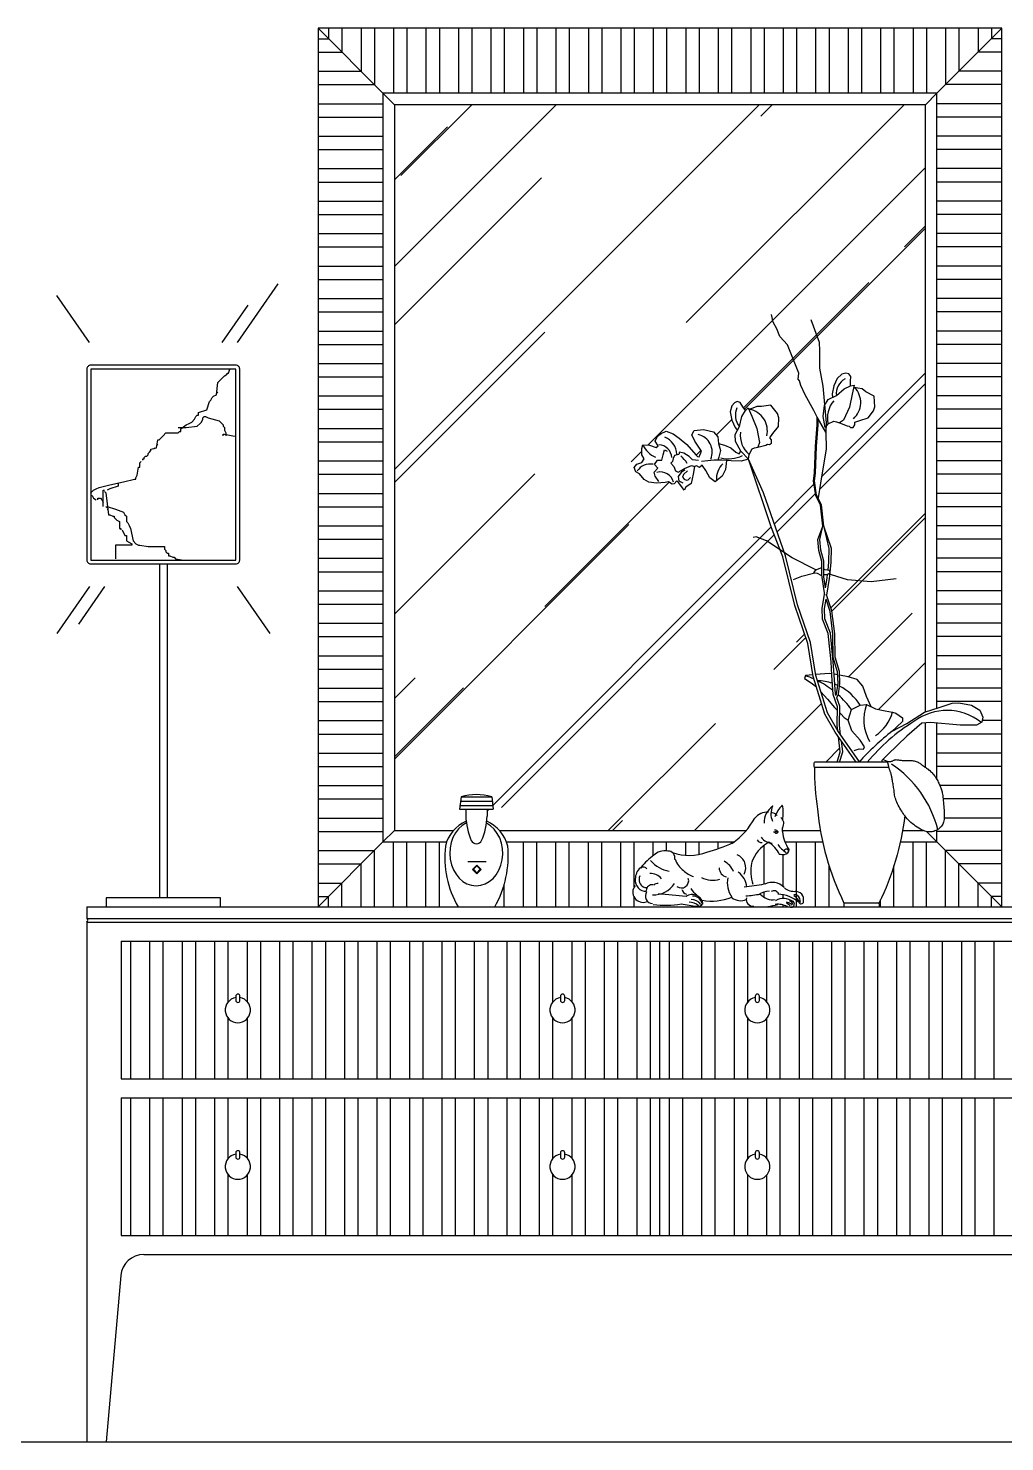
# Model space of a CAD drawing. Header units: inches. Extents: x 6.9 to 49.4, y 11.8 to 36.5.
# Drawn here: x 32.881 to 34.159, y 14.924 to 16.774 of the extents above; entities that cross this region are included whole.
import ezdxf

# ---------------------------------------------------------------- set-up
doc = ezdxf.new("R2010")
doc.units = ezdxf.units.IN
doc.header["$MEASUREMENT"] = 0
for name, color, linetype in [('02', 2, 'Continuous'), ('1', 1, 'Continuous'), ('4', 4, 'Continuous'), ('8', 8, 'Continuous')]:
    doc.layers.add(name, color=color, linetype=linetype)

msp = doc.modelspace()

# ---------------------------------------------------------------- hatches: boundary and pattern name
at = {"layer": '8'}
h = msp.add_hatch(dxfattribs=at)
h.set_pattern_fill('AR-RROOF', color=256, scale=0.2, angle=45, style=0)
h.set_pattern_definition([(45, (43.65422, 14.31097), (0.1697056, 0.4525483), [3, -0.4, 1, -0.2]), (45, (43.7716, 14.56977), (-0.329512, 0.046669), [0.6, -0.066, 1.2, -0.15]), (45, (43.60472, 14.50189), (0.6406387, 0.8301434), [1.6, -0.28, 0.8, -0.2])])
h.paths.add_polyline_path([(33.7097, 16.2437), (33.716, 16.2466), (33.7252, 16.2431), (33.7331, 16.2373), (33.7432, 16.229), (33.7551, 16.2155), (33.7573, 16.2136), (33.7593, 16.2128), (33.7623, 16.2203), (33.7537, 16.2335), (33.7497, 16.242), (33.7526, 16.2474), (33.7651, 16.2487), (33.7781, 16.2459), (33.7839, 16.239), (33.7848, 16.2305), (33.7927, 16.2284), (33.8008, 16.2247), (33.8074, 16.2191), (33.8116, 16.217), (33.8137, 16.2205), (33.807, 16.2329), (33.8065, 16.2424), (33.8093, 16.2476), (33.8063, 16.2516), (33.802, 16.261), (33.7999, 16.2717), (33.802, 16.2796), (33.8054, 16.2837), (33.8089, 16.2854), (33.8132, 16.284), (33.8167, 16.2783), (33.82, 16.2736), (33.8234, 16.2771), (33.8244, 16.2747), (33.8297, 16.2768), (33.8347, 16.2791), (33.8411, 16.2789), (33.8531, 16.2806), (33.8618, 16.2697), (33.8634, 16.2641), (33.8631, 16.2527), (33.8558, 16.2435), (33.852, 16.2378), (33.8541, 16.2353), (33.854, 16.2309), (33.8512, 16.2291), (33.8489, 16.2296), (33.8464, 16.2282), (33.836, 16.2257), (33.8319, 16.2247), (33.8287, 16.2233), (33.8247, 16.2162), (33.824, 16.2099), (33.8434, 16.1661), (33.871, 16.0876), (33.8812, 16.0808), (33.9111, 16.0656), (33.9127, 16.0651), (33.92, 16.0679), (33.9198, 16.0759), (33.916, 16.0905), (33.9148, 16.1049), (33.921, 16.1222), (33.9181, 16.1498), (33.9119, 16.1625), (33.9089, 16.1817), (33.9101, 16.1917), (33.9114, 16.2267), (33.9138, 16.2549), (33.9136, 16.2658), (33.914, 16.265), (33.9255, 16.2443), (33.926, 16.2534), (33.9241, 16.2513), (33.9217, 16.266), (33.9234, 16.28), (33.9284, 16.288), (33.9337, 16.2906), (33.9335, 16.2956), (33.9354, 16.3058), (33.9398, 16.3157), (33.9461, 16.3211), (33.9512, 16.3225), (33.9551, 16.3218), (33.9578, 16.3183), (33.9574, 16.3116), (33.9574, 16.3058), (33.9621, 16.3067), (33.9616, 16.3042), (33.9672, 16.3029), (33.9726, 16.3019), (33.9777, 16.2981), (33.9885, 16.2926), (33.9894, 16.2786), (33.9875, 16.2732), (33.9806, 16.264), (33.9695, 16.2606), (33.963, 16.2582), (33.9633, 16.2548), (33.9608, 16.2513), (33.9574, 16.2515), (33.9558, 16.2532), (33.9529, 16.2535), (33.943, 16.2574), (33.9391, 16.2589), (33.9357, 16.2596), (33.9283, 16.2561), (33.926, 16.2534), (33.9256, 16.2448), (33.9258, 16.2235), (33.9184, 16.1785), (33.9154, 16.1581), (33.9193, 16.1501), (33.9223, 16.1224), (33.9327, 16.0932), (33.9322, 16.0752), (33.9307, 16.0617), (33.9309, 16.0608), (33.9306, 16.0607), (33.9298, 16.0538), (33.9263, 16.032), (33.9331, 16.0113), (33.9367, 15.9812), (33.9373, 15.9509), (33.9429, 15.932), (33.9431, 15.9272), (33.9545, 15.9252), (33.966, 15.9217), (33.9737, 15.9129), (33.9785, 15.8995), (33.9843, 15.886), (33.9903, 15.8832), (34.0029, 15.8804), (34.0124, 15.879), (34.0166, 15.8773), (34.0255, 15.8715), (34.0254, 15.8668), (34.0175, 15.8591), (34.0121, 15.8541), (34.0311, 15.8641), (34.0543, 15.8789), (34.0555, 15.8793), (34.0555, 16.6739), (33.3605, 16.6739), (33.3605, 15.7239), (33.4377, 15.7239, -0.109759), (33.4544, 15.7362, -0.016947), (33.4538, 15.7427), (33.4538, 15.7519), (33.4458, 15.7519), (33.4478, 15.7679, -0.150875), (33.4878, 15.7679), (33.4898, 15.7519), (33.4818, 15.7519), (33.4818, 15.7427, -0.017416), (33.4813, 15.7362, -0.103885), (33.4978, 15.7239), (33.8211, 15.7239, 0.050969), (33.8322, 15.74, -0.223922), (33.848, 15.7477, -0.101078), (33.8555, 15.756, 0.099568), (33.8532, 15.7467, -0.232162), (33.8598, 15.7451, -0.080459), (33.868, 15.7572, -0.118951), (33.8686, 15.7381, -0.278847), (33.8685, 15.7276, 0.125927), (33.8681, 15.7239), (33.918, 15.7239, -0.020269), (33.9143, 15.752, -0.040367), (33.9101, 15.8063, -0.218646), (33.9101, 15.8135), (33.9398, 15.8135), (33.9441, 15.8271), (33.9418, 15.8464), (33.9375, 15.8526), (33.9237, 15.8764), (33.9127, 15.9118), (33.9061, 15.9173), (33.8971, 15.9229), (33.8985, 15.9266), (33.9081, 15.9278), (33.9015, 15.9689), (33.8845, 16.0184), (33.8689, 16.0821), (33.8541, 16.1202), (33.824, 16.2099), (33.8142, 16.2073), (33.8014, 16.2078), (33.7952, 16.2082), (33.794, 16.1966), (33.7895, 16.1879), (33.7829, 16.1824), (33.7804, 16.1802), (33.7734, 16.1856), (33.7679, 16.1952), (33.7631, 16.2023), (33.7598, 16.1989), (33.7559, 16.2013), (33.7531, 16.2002), (33.7513, 16.1905), (33.7488, 16.1779), (33.742, 16.1734), (33.7399, 16.1692), (33.7366, 16.1739), (33.7321, 16.1794), (33.7302, 16.1816), (33.7268, 16.1775), (33.7238, 16.1774), (33.719, 16.1802), (33.7148, 16.1792), (33.7036, 16.1785), (33.6936, 16.18), (33.6872, 16.1833), (33.6811, 16.1906), (33.6763, 16.1933), (33.6744, 16.1992), (33.6778, 16.2033), (33.6841, 16.2055), (33.6875, 16.2102), (33.6843, 16.2156), (33.6843, 16.2237), (33.6858, 16.2286), (33.6942, 16.2282), (33.703, 16.2251), (33.7056, 16.2272), (33.7017, 16.2333), (33.7047, 16.2401)])

# ---------------------------------------------------------------- linework, layer by layer
at = {"layer": '02'}
for p, q in [((33.2605, 16.7739), (33.3455, 16.6889)), ((33.2743, 16.7739), (33.2743, 16.7602)), ((33.2918, 16.7739), (33.2918, 16.7427)), ((33.3168, 16.7739), (33.3168, 16.7177)), ((33.3343, 16.7739), (33.3343, 16.7002)), ((33.3593, 16.7739), (33.3593, 16.6889)), ((33.3768, 16.7739), (33.3768, 16.6889)), ((33.4018, 16.7739), (33.4018, 16.6889)), ((33.4193, 16.7739), (33.4193, 16.6889)), ((33.4443, 16.7739), (33.4443, 16.6889)), ((33.4618, 16.7739), (33.4618, 16.6889)), ((33.4868, 16.7739), (33.4868, 16.6889)), ((33.5043, 16.7739), (33.5043, 16.6889)), ((33.5293, 16.7739), (33.5293, 16.6889)), ((33.5468, 16.7739), (33.5468, 16.6889)), ((33.5718, 16.7739), (33.5718, 16.6889)), ((33.5893, 16.7739), (33.5893, 16.6889)), ((33.6143, 16.7739), (33.6143, 16.6889)), ((33.6318, 16.7739), (33.6318, 16.6889)), ((33.6568, 16.7739), (33.6568, 16.6889)), ((33.6743, 16.7739), (33.6743, 16.6889)), ((33.6993, 16.7739), (33.6993, 16.6889)), ((33.7168, 16.7739), (33.7168, 16.6889)), ((33.7418, 16.7739), (33.7418, 16.6889)), ((33.7593, 16.7739), (33.7593, 16.6889)), ((33.7843, 16.7739), (33.7843, 16.6889)), ((33.8018, 16.7739), (33.8018, 16.6889)), ((33.8268, 16.7739), (33.8268, 16.6889)), ((33.8443, 16.7739), (33.8443, 16.6889)), ((33.8693, 16.7739), (33.8693, 16.6889)), ((33.8868, 16.7739), (33.8868, 16.6889)), ((33.9118, 16.7739), (33.9118, 16.6889)), ((33.9293, 16.7739), (33.9293, 16.6889)), ((33.9543, 16.7739), (33.9543, 16.6889)), ((33.9718, 16.7739), (33.9718, 16.6889)), ((33.9968, 16.7739), (33.9968, 16.6889)), ((34.0143, 16.7739), (34.0143, 16.6889)), ((34.0393, 16.7739), (34.0393, 16.6889)), ((34.0568, 16.7739), (34.0568, 16.6889)), ((34.1555, 16.7739), (34.0705, 16.6889)), ((34.0818, 16.7739), (34.0818, 16.7002)), ((34.0993, 16.7739), (34.0993, 16.7177)), ((34.1243, 16.7739), (34.1243, 16.7427)), ((34.1418, 16.7739), (34.1418, 16.7602)), ((33.2605, 16.7602), (33.2743, 16.7602)), ((33.2605, 16.7427), (33.2918, 16.7427)), ((34.1555, 16.7427), (34.1243, 16.7427)), ((34.1555, 16.7602), (34.1418, 16.7602)), ((33.2605, 16.7177), (33.3168, 16.7177)), ((34.1555, 16.7177), (34.0993, 16.7177)), ((33.2605, 16.7002), (33.3343, 16.7002)), ((33.3455, 16.6889), (33.3605, 16.6739)), ((34.0705, 16.6889), (34.0555, 16.6739)), ((34.1555, 16.7002), (34.0818, 16.7002)), ((33.2605, 16.6752), (33.3455, 16.6752)), ((34.1555, 16.6752), (34.0705, 16.6752)), ((33.2605, 16.6577), (33.3455, 16.6577)), ((34.1555, 16.6577), (34.0705, 16.6577)), ((33.2605, 16.6327), (33.3455, 16.6327)), ((34.1555, 16.6327), (34.0705, 16.6327)), ((33.2605, 16.6152), (33.3455, 16.6152)), ((34.1555, 16.6152), (34.0705, 16.6152)), ((33.2605, 16.5902), (33.3455, 16.5902)), ((34.1555, 16.5902), (34.0705, 16.5902)), ((33.2605, 16.5727), (33.3455, 16.5727)), ((34.1555, 16.5727), (34.0705, 16.5727)), ((33.2605, 16.5477), (33.3455, 16.5477)), ((34.1555, 16.5477), (34.0705, 16.5477)), ((33.2605, 16.5302), (33.3455, 16.5302)), ((34.1555, 16.5302), (34.0705, 16.5302)), ((33.2605, 16.5052), (33.3455, 16.5052)), ((34.1555, 16.5052), (34.0705, 16.5052)), ((33.2605, 16.4877), (33.3455, 16.4877)), ((34.1555, 16.4877), (34.0705, 16.4877)), ((33.2605, 16.4627), (33.3455, 16.4627)), ((34.1555, 16.4627), (34.0705, 16.4627)), ((33.1551, 16.3625), (33.2084, 16.4394)), ((33.2605, 16.4452), (33.3455, 16.4452)), ((34.1555, 16.4452), (34.0705, 16.4452)), ((32.9612, 16.3625), (32.9186, 16.424)), ((33.1348, 16.3625), (33.1689, 16.4117)), ((33.2605, 16.4202), (33.3455, 16.4202)), ((34.1555, 16.4202), (34.0705, 16.4202)), ((33.2605, 16.4027), (33.3455, 16.4027)), ((34.1555, 16.4027), (34.0705, 16.4027)), ((33.2605, 16.3777), (33.3455, 16.3777)), ((34.1555, 16.3777), (34.0705, 16.3777)), ((33.2605, 16.3602), (33.3455, 16.3602)), ((34.1555, 16.3602), (34.0705, 16.3602)), ((33.131, 16.312), (33.1363, 16.3174)), ((33.1363, 16.3174), (33.1381, 16.3192)), ((33.1381, 16.3192), (33.1417, 16.321)), ((33.1417, 16.3227), (33.1435, 16.3227)), ((33.1417, 16.321), (33.1417, 16.3227)), ((33.1435, 16.3227), (33.1452, 16.3279)), ((33.2605, 16.3352), (33.3455, 16.3352)), ((33.2605, 16.3177), (33.3455, 16.3177)), ((34.1555, 16.3352), (34.0705, 16.3352)), ((34.1555, 16.3177), (34.0705, 16.3177)), ((33.1274, 16.2942), (33.1292, 16.3103)), ((33.1292, 16.3103), (33.131, 16.312)), ((33.1149, 16.2746), (33.1185, 16.2853)), ((33.1185, 16.2853), (33.1203, 16.2871)), ((33.1203, 16.2871), (33.122, 16.2906)), ((33.122, 16.2906), (33.1238, 16.2924)), ((33.1238, 16.2924), (33.1274, 16.2942)), ((33.1274, 16.296), (33.1292, 16.2978)), ((33.2605, 16.2927), (33.3455, 16.2927)), ((34.1555, 16.2927), (34.0705, 16.2927)), ((33.0953, 16.2585), (33.0988, 16.2621)), ((33.0988, 16.2621), (33.1006, 16.2657)), ((33.1006, 16.2657), (33.1024, 16.2675)), ((33.1024, 16.2675), (33.1042, 16.2675)), ((33.1042, 16.271), (33.1149, 16.2746)), ((33.1042, 16.2675), (33.1042, 16.271)), ((33.1078, 16.2585), (33.1095, 16.2621)), ((33.1095, 16.2639), (33.1113, 16.2657)), ((33.1095, 16.2621), (33.1095, 16.2639)), ((33.1113, 16.2657), (33.1131, 16.2657)), ((33.1131, 16.2657), (33.1167, 16.2639)), ((33.1167, 16.2639), (33.131, 16.2603)), ((33.2605, 16.2752), (33.3455, 16.2752)), ((34.1555, 16.2752), (34.0705, 16.2752)), ((33.0578, 16.2407), (33.0614, 16.2443)), ((33.0614, 16.2443), (33.0774, 16.2443)), ((33.0774, 16.2514), (33.0881, 16.2514)), ((33.0774, 16.2443), (33.0792, 16.246)), ((33.0792, 16.246), (33.081, 16.246)), ((33.081, 16.2496), (33.0881, 16.255)), ((33.081, 16.246), (33.081, 16.2496)), ((33.0846, 16.2514), (33.0863, 16.2532)), ((33.0881, 16.255), (33.0917, 16.2568)), ((33.0881, 16.2514), (33.1024, 16.2532)), ((33.0917, 16.2568), (33.0953, 16.2585)), ((33.1024, 16.2532), (33.106, 16.2568)), ((33.106, 16.2568), (33.1078, 16.2585)), ((33.131, 16.2603), (33.1345, 16.2568)), ((33.1345, 16.2568), (33.1363, 16.255)), ((33.1363, 16.255), (33.1363, 16.2532)), ((33.1363, 16.2532), (33.1381, 16.2514)), ((33.1381, 16.2514), (33.1381, 16.2478)), ((33.1381, 16.2478), (33.1399, 16.2443)), ((33.1399, 16.2443), (33.1399, 16.2407)), ((33.2605, 16.2502), (33.3455, 16.2502)), ((34.1555, 16.2502), (34.0705, 16.2502)), ((33.0417, 16.2229), (33.0489, 16.2247)), ((33.0453, 16.2229), (33.0471, 16.2247)), ((33.0489, 16.2247), (33.0506, 16.2354)), ((33.0489, 16.2264), (33.0506, 16.23)), ((33.0506, 16.2354), (33.0524, 16.2354)), ((33.0524, 16.2354), (33.0542, 16.2371)), ((33.0542, 16.2371), (33.0578, 16.2407)), ((33.1363, 16.2425), (33.1381, 16.2425)), ((33.1363, 16.2407), (33.1363, 16.2425)), ((33.1381, 16.2425), (33.1488, 16.2407)), ((33.1488, 16.2407), (33.153, 16.24)), ((33.2605, 16.2327), (33.3455, 16.2327)), ((34.1555, 16.2327), (34.0705, 16.2327)), ((33.0274, 16.205), (33.0292, 16.2068)), ((33.031, 16.2104), (33.0328, 16.2104)), ((33.031, 16.2086), (33.031, 16.2104)), ((33.0328, 16.2122), (33.0346, 16.2139)), ((33.0328, 16.2104), (33.0328, 16.2122)), ((33.0346, 16.2139), (33.0364, 16.2139)), ((33.0364, 16.2139), (33.0382, 16.2157)), ((33.0382, 16.2175), (33.0399, 16.2193)), ((33.0382, 16.2157), (33.0382, 16.2175)), ((33.0399, 16.2193), (33.0417, 16.2211)), ((33.0417, 16.2211), (33.0417, 16.2229)), ((33.2605, 16.2077), (33.3455, 16.2077)), ((34.1555, 16.2077), (34.0705, 16.2077)), ((33.0221, 16.1854), (33.0239, 16.189)), ((33.0239, 16.189), (33.0257, 16.1997)), ((33.0257, 16.1997), (33.0274, 16.1997)), ((33.0274, 16.1997), (33.0274, 16.205)), ((33.2605, 16.1902), (33.3455, 16.1902)), ((34.1555, 16.1902), (34.0705, 16.1902)), ((32.9632, 16.1658), (32.9668, 16.1694)), ((32.9668, 16.1694), (32.9703, 16.1711)), ((32.9703, 16.1711), (32.9739, 16.1729)), ((32.9739, 16.1729), (32.9882, 16.1765)), ((32.9793, 16.1694), (32.981, 16.1694)), ((32.9793, 16.148), (32.9793, 16.1694)), ((32.9882, 16.1711), (32.9846, 16.1694)), ((32.9882, 16.1765), (33.006, 16.1801)), ((32.9989, 16.1747), (32.9882, 16.1711)), ((32.9989, 16.1783), (32.9989, 16.1747)), ((33.006, 16.1801), (33.0203, 16.1836)), ((33.0203, 16.1836), (33.0221, 16.1836)), ((33.0221, 16.1836), (33.0221, 16.1854)), ((32.963, 16.1655), (32.9632, 16.1658)), ((32.963, 16.1515), (32.9632, 16.1515)), ((32.9632, 16.1622), (32.965, 16.1622)), ((32.965, 16.1622), (32.9668, 16.1587)), ((32.9668, 16.1587), (32.9703, 16.1569)), ((32.9721, 16.1587), (32.9757, 16.1587)), ((32.9721, 16.1569), (32.9721, 16.1587)), ((32.9757, 16.1587), (32.9775, 16.1569)), ((32.9775, 16.1569), (32.9793, 16.1533)), ((32.981, 16.1676), (32.9828, 16.1658)), ((32.9828, 16.1658), (32.9864, 16.1373)), ((33.2605, 16.1652), (33.3455, 16.1652)), ((34.1555, 16.1652), (34.0705, 16.1652)), ((32.9828, 16.148), (32.9846, 16.1462)), ((32.9846, 16.148), (32.9953, 16.1444)), ((32.9846, 16.1444), (32.9864, 16.1444)), ((32.9864, 16.1373), (32.9882, 16.1373)), ((32.9882, 16.1373), (32.9917, 16.1355)), ((32.9917, 16.1355), (32.9935, 16.1355)), ((32.9935, 16.1355), (32.9935, 16.1337)), ((32.9935, 16.1337), (32.9971, 16.1301)), ((32.9953, 16.1444), (33.006, 16.1408)), ((33.006, 16.1408), (33.0078, 16.1373)), ((33.0078, 16.1373), (33.0096, 16.1355)), ((33.0096, 16.1355), (33.0096, 16.1283)), ((33.2605, 16.1477), (33.3455, 16.1477)), ((34.1555, 16.1477), (34.0705, 16.1477)), ((32.9971, 16.1301), (33.0007, 16.1283)), ((33.0007, 16.1283), (33.0007, 16.1194)), ((33.0007, 16.1194), (33.0025, 16.1194)), ((33.0025, 16.1194), (33.0025, 16.1176)), ((33.0042, 16.1176), (33.0078, 16.11)), ((33.0096, 16.1283), (33.0114, 16.1266)), ((33.0114, 16.1266), (33.0132, 16.123)), ((33.0132, 16.123), (33.015, 16.1194)), ((33.015, 16.1194), (33.0185, 16.1029)), ((33.2605, 16.1227), (33.3455, 16.1227)), ((34.1555, 16.1227), (34.0705, 16.1227)), ((33.0167, 16.0975), (32.9953, 16.0975)), ((32.9953, 16.0975), (32.9953, 16.0797)), ((33.0078, 16.11), (33.0096, 16.11)), ((33.0096, 16.11), (33.0096, 16.1029)), ((33.0096, 16.1029), (33.0167, 16.0993)), ((33.0167, 16.0993), (33.0167, 16.0975)), ((33.0185, 16.1029), (33.0221, 16.0993)), ((33.0221, 16.0993), (33.0257, 16.0975)), ((33.0257, 16.0975), (33.0274, 16.0975)), ((33.0274, 16.0975), (33.0382, 16.0958)), ((33.0382, 16.0958), (33.0596, 16.0958)), ((33.0596, 16.0958), (33.0596, 16.0922)), ((33.2605, 16.1052), (33.3455, 16.1052)), ((34.1555, 16.1052), (34.0705, 16.1052)), ((33.0596, 16.0922), (33.0614, 16.0904)), ((33.0614, 16.0904), (33.0614, 16.0886)), ((33.0614, 16.0886), (33.0631, 16.0868)), ((33.0631, 16.0868), (33.0649, 16.0868)), ((33.0649, 16.0868), (33.0649, 16.0833)), ((33.0649, 16.0833), (33.0667, 16.0833)), ((33.0667, 16.0833), (33.0703, 16.0815)), ((33.0703, 16.0815), (33.0721, 16.0815)), ((33.0721, 16.0815), (33.0739, 16.0797)), ((33.0739, 16.0797), (33.0846, 16.0779)), ((33.2605, 16.0802), (33.3455, 16.0802)), ((34.1555, 16.0802), (34.0705, 16.0802)), ((33.053, 16.0729), (33.053, 15.6359)), ((33.063, 16.0729), (33.063, 15.6359)), ((33.2605, 16.0627), (33.3455, 16.0627)), ((34.1555, 16.0627), (34.0705, 16.0627)), ((32.9612, 16.0433), (32.9186, 15.9818)), ((32.9812, 16.0433), (32.9471, 15.9941)), ((33.1548, 16.0433), (33.1975, 15.9818)), ((33.2605, 16.0377), (33.3455, 16.0377)), ((34.1555, 16.0377), (34.0705, 16.0377)), ((33.2605, 16.0202), (33.3455, 16.0202)), ((34.1555, 16.0202), (34.0705, 16.0202)), ((33.2605, 15.9952), (33.3455, 15.9952)), ((34.1555, 15.9952), (34.0705, 15.9952)), ((33.2605, 15.9777), (33.3455, 15.9777)), ((34.1555, 15.9777), (34.0705, 15.9777)), ((33.2605, 15.9527), (33.3455, 15.9527)), ((34.1555, 15.9527), (34.0705, 15.9527)), ((33.2605, 15.9352), (33.3455, 15.9352)), ((34.1555, 15.9352), (34.0705, 15.9352)), ((33.2605, 15.9102), (33.3455, 15.9102)), ((34.1555, 15.9102), (34.0705, 15.9102)), ((33.2605, 15.8927), (33.3455, 15.8927)), ((34.1555, 15.8927), (34.0705, 15.8927)), ((33.2605, 15.8677), (33.3455, 15.8677)), ((34.1555, 15.8677), (34.1296, 15.8677)), ((33.2605, 15.8502), (33.3455, 15.8502)), ((34.1555, 15.8502), (34.0705, 15.8502)), ((33.2605, 15.8252), (33.3455, 15.8252)), ((34.1555, 15.8252), (34.0705, 15.8252)), ((33.2605, 15.8077), (33.3455, 15.8077)), ((34.0079, 15.8063), (33.9101, 15.8063)), ((34.1555, 15.8077), (34.0705, 15.8077)), ((33.2605, 15.7827), (33.3455, 15.7827)), ((34.1555, 15.7827), (34.0744, 15.7827)), ((33.2605, 15.7652), (33.3455, 15.7652)), ((33.4478, 15.7679), (33.4458, 15.7519)), ((33.4471, 15.7623), (33.4885, 15.7623)), ((33.4478, 15.7679), (33.4878, 15.7679)), ((33.4878, 15.7679), (33.4898, 15.7519)), ((34.1555, 15.7652), (34.0786, 15.7652)), ((33.4458, 15.7519), (33.4898, 15.7519)), ((33.4464, 15.7567), (33.4892, 15.7567)), ((33.4538, 15.7519), (33.4538, 15.7427)), ((33.4818, 15.7519), (33.4818, 15.7427)), ((33.2605, 15.7402), (33.3455, 15.7402)), ((34.1555, 15.7402), (34.08, 15.7402)), ((33.2605, 15.7227), (33.3455, 15.7227)), ((33.2605, 15.6239), (33.3455, 15.7089)), ((33.3455, 15.7089), (33.3605, 15.7239)), ((33.3593, 15.6239), (33.3593, 15.7089)), ((33.3768, 15.6239), (33.3768, 15.7089)), ((33.4018, 15.6239), (33.4018, 15.7089)), ((33.4193, 15.6239), (33.4193, 15.7089)), ((33.5293, 15.6239), (33.5293, 15.7089)), ((33.5468, 15.6239), (33.5468, 15.7089)), ((33.5718, 15.6239), (33.5718, 15.7089)), ((33.5893, 15.6239), (33.5893, 15.7089)), ((33.6143, 15.6239), (33.6143, 15.7089)), ((33.6318, 15.6239), (33.6318, 15.7089)), ((33.6568, 15.6239), (33.6568, 15.7089)), ((33.6743, 15.6501), (33.6743, 15.7089)), ((33.6993, 15.6909), (33.6993, 15.7089)), ((33.7168, 15.6968), (33.7168, 15.7089)), ((33.7418, 15.6915), (33.7418, 15.7089)), ((33.7593, 15.6926), (33.7593, 15.7089)), ((33.7843, 15.7002), (33.7843, 15.7089)), ((33.8018, 15.7068), (33.8018, 15.7089)), ((33.8868, 15.6239), (33.8868, 15.7089)), ((33.9118, 15.6239), (33.9118, 15.7089)), ((34.0393, 15.6239), (34.0393, 15.7089)), ((34.0568, 15.6239), (34.0568, 15.7089)), ((34.0705, 15.7089), (34.057, 15.7225)), ((34.1555, 15.7227), (34.0705, 15.7227)), ((34.1555, 15.6239), (34.0705, 15.7089)), ((33.2605, 15.6977), (33.3343, 15.6977)), ((33.3343, 15.6239), (33.3343, 15.6977)), ((33.8443, 15.6531), (33.8443, 15.7045)), ((33.8693, 15.6503), (33.8693, 15.6927)), ((34.1555, 15.6977), (34.0818, 15.6977)), ((34.0818, 15.6239), (34.0818, 15.6977)), ((33.2605, 15.6802), (33.3168, 15.6802)), ((33.3168, 15.6239), (33.3168, 15.6802)), ((33.4564, 15.6835), (33.4807, 15.6835)), ((33.4684, 15.6787), (33.4627, 15.6731)), ((33.4627, 15.6731), (33.4684, 15.6674)), ((33.4684, 15.6777), (33.4638, 15.6732)), ((33.4638, 15.6732), (33.4684, 15.6686)), ((33.474, 15.6731), (33.4684, 15.6787)), ((33.4729, 15.6732), (33.4684, 15.6777)), ((33.4684, 15.6686), (33.4729, 15.6732)), ((33.4684, 15.6674), (33.474, 15.6731)), ((33.9293, 15.6239), (33.9293, 15.6776)), ((34.0143, 15.6239), (34.0143, 15.6776)), ((34.1555, 15.6802), (34.0993, 15.6802)), ((34.0993, 15.6239), (34.0993, 15.6802)), ((33.2605, 15.6552), (33.2918, 15.6552)), ((33.2918, 15.6239), (33.2918, 15.6552)), ((33.5043, 15.6239), (33.5043, 15.6538)), ((34.1555, 15.6552), (34.1243, 15.6552)), ((34.1243, 15.6239), (34.1243, 15.6552)), ((33.2605, 15.6377), (33.2743, 15.6377)), ((33.2743, 15.6239), (33.2743, 15.6377)), ((33.6743, 15.6239), (33.6743, 15.6367)), ((33.8443, 15.6365), (33.8443, 15.6434)), ((33.8693, 15.635), (33.8693, 15.6399)), ((33.9968, 15.6239), (33.9968, 15.6333)), ((34.1555, 15.6377), (34.1418, 15.6377)), ((34.1418, 15.6239), (34.1418, 15.6377)), ((33.8693, 15.6239), (33.8693, 15.6265)), ((33.9946, 15.6289), (33.9489, 15.6289)), ((32.958, 15.6089), (34.458, 15.6089)), ((32.958, 15.6039), (34.458, 15.6039)), ((33.0155, 15.3989), (33.0155, 15.5789)), ((33.0405, 15.3989), (33.0405, 15.5789)), ((33.058, 15.3989), (33.058, 15.5789)), ((33.083, 15.3989), (33.083, 15.5789)), ((33.1005, 15.3989), (33.1005, 15.5789)), ((33.1255, 15.3989), (33.1255, 15.5789)), ((33.143, 15.4997), (33.143, 15.5789)), ((33.168, 15.4997), (33.168, 15.5789)), ((33.1855, 15.3989), (33.1855, 15.5789)), ((33.2105, 15.3989), (33.2105, 15.5789)), ((33.228, 15.3989), (33.228, 15.5789)), ((33.253, 15.3989), (33.253, 15.5789)), ((33.2705, 15.3989), (33.2705, 15.5789)), ((33.2955, 15.3989), (33.2955, 15.5789)), ((33.313, 15.3989), (33.313, 15.5789)), ((33.338, 15.3989), (33.338, 15.5789)), ((33.3555, 15.3989), (33.3555, 15.5789)), ((33.3805, 15.3989), (33.3805, 15.5789)), ((33.398, 15.3989), (33.398, 15.5789)), ((33.423, 15.3989), (33.423, 15.5789)), ((33.4405, 15.3989), (33.4405, 15.5789)), ((33.4655, 15.3989), (33.4655, 15.5789)), ((33.483, 15.3989), (33.483, 15.5789)), ((33.508, 15.3989), (33.508, 15.5789)), ((33.5255, 15.3989), (33.5255, 15.5789)), ((33.5505, 15.3989), (33.5505, 15.5789)), ((33.568, 15.4997), (33.568, 15.5789)), ((33.593, 15.4997), (33.593, 15.5789)), ((33.6105, 15.3989), (33.6105, 15.5789)), ((33.6355, 15.3989), (33.6355, 15.5789)), ((33.653, 15.3989), (33.653, 15.5789)), ((33.678, 15.3989), (33.678, 15.5789)), ((33.6955, 15.3989), (33.6955, 15.5789)), ((33.708, 15.3989), (33.708, 15.5789)), ((33.7205, 15.3989), (33.7205, 15.5789)), ((33.738, 15.3989), (33.738, 15.5789)), ((33.763, 15.3989), (33.763, 15.5789)), ((33.7805, 15.3989), (33.7805, 15.5789)), ((33.8055, 15.3989), (33.8055, 15.5789)), ((33.823, 15.4997), (33.823, 15.5789)), ((33.848, 15.4997), (33.848, 15.5789)), ((33.8655, 15.3989), (33.8655, 15.5789)), ((33.8905, 15.3989), (33.8905, 15.5789)), ((33.908, 15.3989), (33.908, 15.5789)), ((33.933, 15.3989), (33.933, 15.5789)), ((33.9505, 15.3989), (33.9505, 15.5789)), ((33.9755, 15.3989), (33.9755, 15.5789)), ((33.993, 15.3989), (33.993, 15.5789)), ((34.018, 15.3989), (34.018, 15.5789)), ((34.0355, 15.3989), (34.0355, 15.5789)), ((34.0605, 15.3989), (34.0605, 15.5789)), ((34.078, 15.3989), (34.078, 15.5789)), ((34.103, 15.3989), (34.103, 15.5789)), ((34.1205, 15.3989), (34.1205, 15.5789)), ((34.1455, 15.3989), (34.1455, 15.5789)), ((33.143, 15.3989), (33.143, 15.4782)), ((33.168, 15.3989), (33.168, 15.4782)), ((33.568, 15.3989), (33.568, 15.4782)), ((33.593, 15.3989), (33.593, 15.4782)), ((33.823, 15.3989), (33.823, 15.4782)), ((33.848, 15.3989), (33.848, 15.4782)), ((33.0155, 15.1939), (33.0155, 15.3739)), ((33.0405, 15.1939), (33.0405, 15.3739)), ((33.058, 15.1939), (33.058, 15.3739)), ((33.083, 15.1939), (33.083, 15.3739)), ((33.1005, 15.1939), (33.1005, 15.3739)), ((33.1255, 15.1939), (33.1255, 15.3739)), ((33.143, 15.2947), (33.143, 15.3739)), ((33.168, 15.2947), (33.168, 15.3739)), ((33.1855, 15.1939), (33.1855, 15.3739)), ((33.2105, 15.1939), (33.2105, 15.3739)), ((33.228, 15.1939), (33.228, 15.3739)), ((33.253, 15.1939), (33.253, 15.3739)), ((33.2705, 15.1939), (33.2705, 15.3739)), ((33.2955, 15.1939), (33.2955, 15.3739)), ((33.313, 15.1939), (33.313, 15.3739)), ((33.338, 15.1939), (33.338, 15.3739)), ((33.3555, 15.1939), (33.3555, 15.3739)), ((33.3805, 15.1939), (33.3805, 15.3739)), ((33.398, 15.1939), (33.398, 15.3739)), ((33.423, 15.1939), (33.423, 15.3739)), ((33.4405, 15.1939), (33.4405, 15.3739)), ((33.4655, 15.1939), (33.4655, 15.3739)), ((33.483, 15.1939), (33.483, 15.3739)), ((33.508, 15.1939), (33.508, 15.3739)), ((33.5255, 15.1939), (33.5255, 15.3739)), ((33.5505, 15.1939), (33.5505, 15.3739)), ((33.568, 15.2947), (33.568, 15.3739)), ((33.593, 15.2947), (33.593, 15.3739)), ((33.6105, 15.1939), (33.6105, 15.3739)), ((33.6355, 15.1939), (33.6355, 15.3739)), ((33.653, 15.1939), (33.653, 15.3739)), ((33.678, 15.1939), (33.678, 15.3739)), ((33.6955, 15.1939), (33.6955, 15.3739)), ((33.708, 15.1939), (33.708, 15.3739)), ((33.7205, 15.1939), (33.7205, 15.3739)), ((33.738, 15.1939), (33.738, 15.3739)), ((33.763, 15.1939), (33.763, 15.3739)), ((33.7805, 15.1939), (33.7805, 15.3739)), ((33.8055, 15.1939), (33.8055, 15.3739)), ((33.823, 15.2947), (33.823, 15.3739)), ((33.848, 15.2947), (33.848, 15.3739)), ((33.8655, 15.1939), (33.8655, 15.3739)), ((33.8905, 15.1939), (33.8905, 15.3739)), ((33.908, 15.1939), (33.908, 15.3739)), ((33.933, 15.1939), (33.933, 15.3739)), ((33.9505, 15.1939), (33.9505, 15.3739)), ((33.9755, 15.1939), (33.9755, 15.3739)), ((33.993, 15.1939), (33.993, 15.3739)), ((34.018, 15.1939), (34.018, 15.3739)), ((34.0355, 15.1939), (34.0355, 15.3739)), ((34.0605, 15.1939), (34.0605, 15.3739)), ((34.078, 15.1939), (34.078, 15.3739)), ((34.103, 15.1939), (34.103, 15.3739)), ((34.1205, 15.1939), (34.1205, 15.3739)), ((34.1455, 15.1939), (34.1455, 15.3739)), ((33.143, 15.1939), (33.143, 15.2732)), ((33.168, 15.1939), (33.168, 15.2732)), ((33.568, 15.1939), (33.568, 15.2732)), ((33.593, 15.1939), (33.593, 15.2732)), ((33.823, 15.1939), (33.823, 15.2732)), ((33.848, 15.1939), (33.848, 15.2732))]:
    msp.add_line(p, q, dxfattribs=at)
for points in [[(33.925, 16.2453), (33.914, 16.265), (33.9094, 16.2738), (33.898, 16.2942), (33.8926, 16.3064), (33.8905, 16.3124), (33.8888, 16.3145), (33.8899, 16.3223), (33.875, 16.3598), (33.8649, 16.3707), (33.861, 16.3804), (33.8563, 16.3892), (33.8542, 16.3995)], [(33.9156, 16.1592), (33.9184, 16.1785), (33.9258, 16.2235), (33.9256, 16.2448), (33.9262, 16.2575), (33.9217, 16.3057), (33.9171, 16.3291), (33.9174, 16.3523), (33.9169, 16.3627), (33.9138, 16.3711), (33.9059, 16.3922)], [(33.9574, 16.3058), (33.9574, 16.3116), (33.9578, 16.3183), (33.9551, 16.3218), (33.9512, 16.3225), (33.9461, 16.3211), (33.9398, 16.3157), (33.9354, 16.3058), (33.9335, 16.2956), (33.9337, 16.2906)], [(33.9241, 16.2513), (33.9217, 16.266), (33.9234, 16.28), (33.9284, 16.288), (33.9389, 16.2932), (33.9491, 16.3022), (33.9574, 16.3058), (33.9621, 16.3067), (33.9598, 16.2951), (33.956, 16.278), (33.9484, 16.2612), (33.943, 16.2574)], [(33.9885, 16.2926), (33.9777, 16.2981), (33.9726, 16.3019), (33.9672, 16.3029), (33.9628, 16.3039), (33.9616, 16.3042)], [(33.82, 16.2736), (33.8167, 16.2783), (33.8132, 16.284), (33.8089, 16.2854), (33.8054, 16.2837), (33.802, 16.2796), (33.7999, 16.2717), (33.802, 16.261), (33.8063, 16.2516), (33.8093, 16.2476)], [(33.824, 16.2099), (33.8247, 16.2162), (33.8287, 16.2233), (33.8319, 16.2247), (33.836, 16.2257), (33.8464, 16.2282), (33.8489, 16.2296), (33.8512, 16.2291), (33.854, 16.2309), (33.8541, 16.2353), (33.852, 16.2378), (33.8558, 16.2435), (33.8631, 16.2527), (33.8634, 16.2641), (33.8618, 16.2697), (33.8531, 16.2806)], [(33.8531, 16.2806), (33.8411, 16.2789), (33.8347, 16.2791), (33.8297, 16.2768), (33.8255, 16.2752), (33.8244, 16.2747)], [(33.9241, 16.2513), (33.9283, 16.2561), (33.9357, 16.2596), (33.9391, 16.2589), (33.943, 16.2574), (33.9529, 16.2535), (33.9558, 16.2532), (33.9574, 16.2515), (33.9608, 16.2513), (33.9633, 16.2548), (33.963, 16.2582), (33.9695, 16.2606), (33.9806, 16.264), (33.9875, 16.2732), (33.9894, 16.2786), (33.9885, 16.2926)], [(33.824, 16.2099), (33.8137, 16.2205), (33.807, 16.2329), (33.8065, 16.2424), (33.8121, 16.2527), (33.8153, 16.266), (33.82, 16.2736), (33.8234, 16.2771), (33.8281, 16.2662), (33.8348, 16.2501), (33.8383, 16.2319), (33.836, 16.2257)], [(33.921, 16.1222), (33.9181, 16.1498), (33.9119, 16.1625), (33.9089, 16.1817), (33.9101, 16.1917), (33.9114, 16.2267), (33.9138, 16.2549), (33.9136, 16.2652)], [(33.9223, 16.1224), (33.9193, 16.1501), (33.9131, 16.1629), (33.9102, 16.1817), (33.9114, 16.1916), (33.9127, 16.2267), (33.915, 16.2548), (33.9149, 16.2634)], [(33.7631, 16.2023), (33.7598, 16.1989), (33.7559, 16.2013), (33.7531, 16.2002), (33.7513, 16.1905), (33.7488, 16.1779), (33.742, 16.1734), (33.7399, 16.1692), (33.7366, 16.1739), (33.7321, 16.1794), (33.7302, 16.1816), (33.7268, 16.1775), (33.7238, 16.1774), (33.719, 16.1802), (33.7148, 16.1792), (33.7036, 16.1785), (33.6936, 16.18), (33.6872, 16.1833), (33.6811, 16.1906), (33.6763, 16.1933), (33.6744, 16.1992), (33.6778, 16.2033), (33.6841, 16.2055), (33.6875, 16.2102), (33.6843, 16.2156), (33.6843, 16.2237), (33.6858, 16.2286), (33.6942, 16.2282), (33.703, 16.2251), (33.7056, 16.2272), (33.7017, 16.2333), (33.7047, 16.2401), (33.7097, 16.2437), (33.716, 16.2466), (33.7252, 16.2431), (33.7331, 16.2373), (33.7432, 16.229), (33.7551, 16.2155), (33.7573, 16.2136), (33.7593, 16.2128)], [(33.7593, 16.2128), (33.7623, 16.2203), (33.7537, 16.2335), (33.7497, 16.242), (33.7526, 16.2474), (33.7651, 16.2487), (33.7781, 16.2459), (33.7839, 16.239), (33.7848, 16.2305), (33.7927, 16.2284), (33.8008, 16.2247), (33.8074, 16.2191), (33.8116, 16.217), (33.8137, 16.2205)], [(33.7848, 16.2305), (33.7874, 16.2215), (33.7849, 16.2126), (33.7839, 16.2086)], [(33.7067, 16.1807), (33.7018, 16.1875), (33.7003, 16.1931), (33.7051, 16.1982), (33.701, 16.2031), (33.705, 16.2087), (33.7105, 16.2086), (33.7121, 16.2158), (33.7139, 16.222), (33.7175, 16.2206)], [(33.7585, 16.2082), (33.7508, 16.2091), (33.7463, 16.2136), (33.7393, 16.2176), (33.7338, 16.219), (33.7327, 16.216), (33.7269, 16.2147), (33.7255, 16.2107), (33.7244, 16.2068), (33.7222, 16.2046), (33.726, 16.2002), (33.7284, 16.1946), (33.7318, 16.1928), (33.7356, 16.1953), (33.74, 16.1978), (33.7492, 16.2018), (33.7531, 16.2002)], [(33.824, 16.2099), (33.8142, 16.2073), (33.8014, 16.2078), (33.789, 16.2085), (33.7789, 16.2087), (33.7625, 16.2068)], [(33.7952, 16.2082), (33.794, 16.1966), (33.7895, 16.1879), (33.7829, 16.1824), (33.7804, 16.1802), (33.7734, 16.1856), (33.7679, 16.1952), (33.7631, 16.2023)], [(33.9649, 15.8135), (33.9375, 15.8526), (33.9237, 15.8764), (33.9084, 15.9257), (33.9015, 15.9689), (33.8845, 16.0184), (33.8689, 16.0821), (33.8541, 16.1202), (33.824, 16.2099)], [(33.9692, 15.814), (33.9407, 15.8546), (33.9272, 15.8779), (33.9121, 15.9266), (33.9052, 15.9698), (33.8882, 16.0195), (33.8725, 16.0833), (33.8434, 16.1661), (33.824, 16.2099)], [(33.7385, 16.1784), (33.7332, 16.1812), (33.7325, 16.1872), (33.7372, 16.1937), (33.741, 16.1961)], [(33.7439, 16.1949), (33.7387, 16.1898), (33.7376, 16.1863), (33.7397, 16.1838), (33.7428, 16.1823), (33.745, 16.1831), (33.7478, 16.1858)], [(33.9201, 16.0585), (33.9198, 16.0759), (33.916, 16.0905), (33.9148, 16.1049), (33.921, 16.1222)], [(33.9226, 16.0588), (33.9223, 16.0763), (33.9185, 16.0909), (33.9173, 16.1048), (33.921, 16.1222)], [(33.9307, 16.0617), (33.9322, 16.0752), (33.9327, 16.0932), (33.9223, 16.1224)], [(33.928, 16.0646), (33.9291, 16.0754), (33.9296, 16.0929), (33.9232, 16.1194)], [(33.9127, 16.0651), (33.9111, 16.0656), (33.8812, 16.0808), (33.8475, 16.1032), (33.834, 16.1083), (33.8299, 16.1075)], [(33.8828, 16.0526), (33.8939, 16.0568), (33.9089, 16.0609), (33.9107, 16.0614)], [(33.9194, 16.0677), (33.9114, 16.0646), (33.9092, 16.0618), (33.9136, 16.0606), (33.9188, 16.0583), (33.9201, 16.0585)], [(33.92, 16.0674), (33.9194, 16.0677)], [(33.9237, 16.032), (33.9202, 16.0556), (33.9201, 16.0585)], [(33.9226, 16.0588), (33.9262, 16.0592), (33.9309, 16.0608), (33.93, 16.0644), (33.9244, 16.0649), (33.9225, 16.066)], [(33.9248, 16.0416), (33.9227, 16.0558), (33.9226, 16.0588)], [(33.9248, 16.0416), (33.9268, 16.0542), (33.9274, 16.0596)], [(33.9263, 16.032), (33.9298, 16.0538), (33.9306, 16.0607)], [(34.0171, 16.0535), (33.9844, 16.0493), (33.9534, 16.0519), (33.9327, 16.0584), (33.9283, 16.0599)], [(33.9409, 15.8544), (33.94, 15.8618), (33.9406, 15.886), (33.9347, 15.9018), (33.9332, 15.9274), (33.9319, 15.9445), (33.9284, 15.9816), (33.9208, 16.0004), (33.9205, 16.0147), (33.9235, 16.0334)], [(33.9383, 15.9008), (33.9377, 15.9024), (33.9362, 15.9276), (33.9349, 15.9448), (33.9313, 15.9823), (33.9238, 16.001), (33.9235, 16.0145), (33.9254, 16.0266)], [(33.9383, 15.9008), (33.9393, 15.9029), (33.9411, 15.9164), (33.9404, 15.9315), (33.9348, 15.9505), (33.9342, 15.981), (33.9306, 16.0107), (33.9254, 16.0266)], [(33.9395, 15.8975), (33.9418, 15.9022), (33.9436, 15.9163), (33.9429, 15.932), (33.9373, 15.9509), (33.9367, 15.9812), (33.9331, 16.0113), (33.9262, 16.0325)], [(33.9445, 15.8491), (33.943, 15.8619), (33.9436, 15.8865), (33.9395, 15.8975)], [(33.9398, 15.8135), (33.9441, 15.8271), (33.9418, 15.8464)], [(33.943, 15.8135), (33.9472, 15.8268), (33.9455, 15.8412)], [(33.133, 15.6239), (33.133, 15.6359), (32.983, 15.6359), (32.983, 15.6239)]]:
    msp.add_lwpolyline(points, dxfattribs=at)
msp.add_lwpolyline([(32.963, 16.0729), (33.153, 16.0729, 0.414214), (33.158, 16.0779), (33.158, 16.3279, 0.414214), (33.153, 16.3329), (32.963, 16.3329, 0.414214), (32.958, 16.3279), (32.958, 16.0779, 0.414214)], format="xyb", close=True, dxfattribs=at)
msp.add_lwpolyline([(32.963, 16.0779), (33.153, 16.0779), (33.153, 16.3279), (32.963, 16.3279)], close=True, dxfattribs=at)
for points in [[(33.1583, 15.5016), (33.1583, 15.5071, 1), (33.1528, 15.5071)], [(33.1528, 15.5071), (33.1528, 15.5016, 1), (33.1583, 15.5016)], [(33.5833, 15.5016), (33.5833, 15.5071, 1), (33.5778, 15.5071)], [(33.5778, 15.5071), (33.5778, 15.5016, 1), (33.5833, 15.5016)], [(33.8383, 15.5016), (33.8383, 15.5071, 1), (33.8328, 15.5071)], [(33.8328, 15.5071), (33.8328, 15.5016, 1), (33.8383, 15.5016)], [(33.1583, 15.2966), (33.1583, 15.3021, 1), (33.1528, 15.3021)], [(33.1528, 15.3021), (33.1528, 15.2966, 1), (33.1583, 15.2966)], [(33.5833, 15.2966), (33.5833, 15.3021, 1), (33.5778, 15.3021)], [(33.5778, 15.3021), (33.5778, 15.2966, 1), (33.5833, 15.2966)], [(33.8383, 15.2966), (33.8383, 15.3021, 1), (33.8328, 15.3021)], [(33.8328, 15.3021), (33.8328, 15.2966, 1), (33.8383, 15.2966)]]:
    msp.add_lwpolyline(points, format="xyb", dxfattribs=at)
for centre, radius, start, end in [((33.962, 16.2952), 0.0232, 120.2194, 184.8838), ((33.9423, 16.2841), 0.0285, 311.3598, 43.9907), ((33.9598, 16.2644), 0.0326, 137.7813, 194.8384), ((33.8299, 16.2676), 0.0232, 155.2194, 219.8838), ((33.8201, 16.2472), 0.0285, 346.3598, 78.9907), ((33.8457, 16.2411), 0.0326, 172.7813, 229.8384), ((33.7142, 16.2412), 0.0311, 203.8151, 247.2254), ((33.7055, 16.2107), 0.0182, 4.1418, 86.498), ((33.704, 16.2149), 0.0262, 3.2791, 66.2161), ((33.7526, 16.2191), 0.0238, 337.6653, 76.4333), ((33.7126, 16.186), 0.0361, 30.7282, 51.3198), ((33.7976, 16.255), 0.0445, 256.9542, 294.6683), ((33.6953, 16.183), 0.0206, 79.7619, 145.6477), ((33.7086, 16.1753), 0.0179, 15.0826, 104.4732), ((33.8114, 16.1834), 0.0296, 135.812, 182.4739), ((33.8591, 15.8099), 0.1231, 65.8624, 71.3537), ((33.9125, 15.8524), 0.0677, 71.6332, 88.6254), ((33.8591, 15.8099), 0.1231, 52.3125, 63.4722), ((33.9125, 15.8524), 0.0677, 65.3602, 68.8494), ((33.9125, 15.8524), 0.0677, 31.8127, 63.1137), ((33.8591, 15.8099), 0.1231, 49.3361, 50.4158), ((33.8591, 15.8099), 0.1231, 36.067, 48.0558), ((34.0318, 15.8689), 0.057, 159.638, 209.782), ((33.962, 15.892), 0.052, 302.5151, 345.6251), ((34.0838, 15.8093), 0.0718, 51.8615, 127.074), ((34.1688, 15.6573), 0.2454, 121.5225, 140.4984), ((33.9299, 15.6893), 0.1462, 14.1993, 56.2467), ((33.4678, 15.7032), 0.0678, 72.8404, 107.1596), ((33.8483, 15.7271), 0.0207, 85.5688, 141.1499), ((33.872, 15.7335), 0.0278, 126.2073, 180.3585), ((33.8774, 15.7457), 0.0242, 154.7291, 202.9855), ((33.8549, 15.7392), 0.00769, 32.7822, 102.5075), ((33.9013, 15.7257), 0.0458, 136.5771, 159.2834), ((33.8288, 15.7465), 0.0407, 347.4625, 15.3158), ((33.4736, 15.6926), 0.0477, 113.8048, 166.7085), ((33.5498, 15.7476), 0.0961, 182.92, 202.5753), ((33.3884, 15.747), 0.0935, 337.1499, 357.3549), ((33.4604, 15.6907), 0.0501, 14.8704, 65.3397), ((33.7479, 15.7863), 0.0961, 304.9874, 331.2296), ((33.8599, 15.733), 0.0102, 328.2522, 52.0218), ((33.8755, 15.725), 0.00745, 159.3452, 200.6548), ((33.4678, 15.7141), 0.00758, 206.9225, 333.0775), ((33.6961, 15.9585), 0.2729, 285.5941, 293.1571), ((33.8741, 15.6658), 0.0489, 119.064, 160.9291), ((33.8412, 15.7142), 0.00619, 202.2843, 274.5641), ((33.855, 15.7247), 0.0172, 213.6722, 270.2418), ((33.8326, 15.6785), 0.0348, 24.0453, 59.3987), ((33.8348, 15.9297), 0.2087, 275.9786, 277.4246), ((33.8584, 15.7194), 0.00522, 20.194, 97.01), ((33.8603, 15.7223), 0.00208, 201.9783, 355.4927), ((33.9137, 15.7258), 0.0454, 184.3088, 215.748), ((33.5579, 15.6892), 0.1315, 173.7566, 209.7895), ((33.3739, 15.6907), 0.1355, 330.4882, 5.4506), ((33.7595, 15.6119), 0.0995, 126.6455, 139.9142), ((33.7142, 15.6771), 0.0203, 78.4077, 135.7578), ((33.7186, 15.688), 0.00904, 346.7125, 92.0378), ((33.7464, 15.7556), 0.0643, 250.1334, 291.0841), ((33.8018, 15.6753), 0.0185, 333.1612, 66.3285), ((33.8913, 15.7249), 0.0348, 213.6833, 238.9337), ((33.8699, 15.7884), 0.0957, 266.5814, 270.573), ((33.8732, 15.6969), 0.00274, 23.045, 177.5397), ((33.8706, 15.6991), 0.00638, 272.8177, 1.4544), ((33.6954, 15.6603), 0.0197, 131.306, 180.0316), ((33.6861, 15.6703), 0.00572, 29.9163, 123.6344), ((33.6838, 15.6756), 0.000582, 139.9142, 273.2728), ((33.7279, 15.7127), 0.0427, 221.2146, 259.5989), ((33.7541, 15.6945), 0.0274, 197.2479, 236.3161), ((33.7668, 15.7018), 0.0411, 227.2054, 248.648), ((33.798, 15.6756), 0.0127, 182.2486, 257.8819), ((33.7786, 15.6587), 0.0283, 24.0763, 61.7523), ((33.8868, 15.6713), 0.0598, 170.4511, 197.3252), ((33.6861, 15.6434), 0.0136, 142.1069, 288.6851), ((33.6897, 15.6585), 0.0141, 172.98, 273.5111), ((33.6923, 15.66), 0.0117, 157.2838, 241.8343), ((33.6974, 15.6455), 0.00733, 76.1082, 180.403), ((33.6958, 15.6487), 0.0188, 39.9611, 92.8323), ((33.7, 15.6714), 0.0317, 266.703, 327.8869), ((33.7058, 15.6463), 0.00847, 90.7502, 132.0685), ((33.7361, 15.6582), 0.0095, 232.266, 18.3918), ((33.777, 15.6889), 0.0301, 240.7468, 287.846), ((33.8295, 15.6558), 0.0334, 168.9499, 214.5286), ((33.795, 15.6476), 0.0267, 5.5805, 54.2787), ((33.7896, 15.94), 0.2912, 275.6494, 280.8822), ((33.855, 15.6351), 0.0209, 42.4827, 118.2657), ((33.6906, 15.6603), 0.0111, 252.3714, 274.9639), ((33.6989, 15.6381), 0.00991, 147.0254, 266.1616), ((33.688, 15.2393), 0.4018, 82.2454, 87.4524), ((33.7453, 15.6495), 0.00922, 196.5877, 253.4834), ((33.7505, 15.6263), 0.0138, 4.2231, 126.7551), ((33.7711, 15.6615), 0.0264, 211.1094, 235.4901), ((33.7493, 15.6187), 0.0148, 35.531, 91.3957), ((33.7519, 15.6267), 0.0112, 12.9808, 95.5788), ((33.7754, 15.6997), 0.0682, 259.7359, 292.9289), ((33.8138, 15.6521), 0.02, 234.1002, 291.6673), ((33.7228, 16.4964), 0.8637, 276.4767, 277.7559), ((33.8298, 15.6337), 0.00887, 165.8516, 276.2369), ((33.8514, 15.6195), 0.025, 90.3519, 124.0909), ((33.8557, 15.6549), 0.0217, 221.1349, 278.7205), ((33.8573, 15.6385), 0.00653, 23.3989, 123.2417), ((33.8697, 15.6157), 0.0193, 50.6485, 122.0561), ((33.8613, 15.5975), 0.0431, 48.1372, 88.6581), ((33.8831, 15.6631), 0.0188, 229.6059, 278.0537), ((33.8843, 15.6287), 0.0111, 72.3714, 94.9639), ((33.8762, 15.6247), 0.0154, 20.7981, 62.1197), ((33.8858, 15.6338), 0.0103, 347.5193, 95.5442), ((33.8785, 15.6298), 0.0134, 359.2648, 44.387), ((33.7155, 15.7501), 0.1239, 262.4144, 279.5348), ((33.7698, 15.7839), 0.1596, 257.7913, 265.3076), ((33.7459, 15.6111), 0.0191, 48.5537, 89.4189), ((33.7576, 15.6327), 0.00799, 262.7062, 326.2016), ((33.7635, 15.6294), 0.000736, 192.9808, 347.0192), ((33.8387, 15.7073), 0.0834, 268.0993, 286.3893), ((33.8621, 15.5995), 0.0279, 63.0279, 96.3874), ((33.8764, 15.6349), 0.00532, 234.2036, 277.7574), ((33.8638, 15.6093), 0.0218, 47.3486, 62.7341), ((33.8747, 15.6235), 0.00618, 22.2606, 85.7523), ((33.8796, 15.6278), 0.00435, 242.3737, 78.7016), ((33.877, 15.6267), 0.00489, 6.5757, 83.4953), ((33.8927, 15.6311), 0.00325, 216.0105, 17.0628), ((33.1555, 15.4889), 0.0165, 99.5941, 80.4059), ((33.5805, 15.4889), 0.0165, 99.5941, 80.4059), ((33.8355, 15.4889), 0.0165, 99.5941, 80.4059), ((33.1555, 15.2839), 0.0165, 99.5941, 80.4059), ((33.5805, 15.2839), 0.0165, 99.5941, 80.4059), ((33.8355, 15.2839), 0.0165, 99.5941, 80.4059)]:
    msp.add_arc(centre, radius, start, end, dxfattribs=at)
msp.add_ellipse((33.4676, 15.6942), major_axis=(0, 0.0426), ratio=0.816311, start_param=0.379924, end_param=5.888562, dxfattribs=at)
at = {"layer": '1'}
msp.add_line((28.702, 14.9239), (49.0282, 14.9239), dxfattribs=at)
at = {"layer": '4'}
for p, q in [((34.0061, 15.8135), (33.9101, 15.8135)), ((32.958, 15.6239), (34.458, 15.6239)), ((32.958, 15.6239), (32.958, 15.6089)), ((32.958, 15.6039), (32.958, 14.9239)), ((33.003, 15.5789), (34.413, 15.5789)), ((33.003, 15.5789), (33.003, 15.3989)), ((33.003, 15.3989), (34.413, 15.3989)), ((33.003, 15.3739), (34.413, 15.3739)), ((33.003, 15.3739), (33.003, 15.1939)), ((33.003, 15.1939), (34.413, 15.1939)), ((33.0323, 15.1689), (34.3838, 15.1689)), ((33.0024, 15.1416), (32.983, 14.9239))]:
    msp.add_line(p, q, dxfattribs=at)
for points in [[(34.1555, 15.6239), (34.1555, 16.7739), (33.2605, 16.7739), (33.2605, 15.6239)], [(34.0705, 15.8839), (34.0705, 16.6889), (33.3455, 16.6889), (33.3455, 15.7089), (33.4289, 15.7089)], [(34.0555, 15.8793), (34.0555, 16.6739), (33.3605, 16.6739), (33.3605, 15.7239), (33.4377, 15.7239)], [(33.9331, 15.9289), (33.9298, 15.9294), (33.9118, 15.9282)], [(33.9081, 15.9278), (33.8985, 15.9266), (33.8971, 15.9229), (33.9061, 15.9173), (33.9127, 15.9118)], [(33.9406, 15.9276), (33.9361, 15.9284)], [(33.9843, 15.886), (33.9785, 15.8995), (33.9737, 15.9129), (33.966, 15.9217), (33.9545, 15.9252), (33.9431, 15.9272)], [(33.9186, 15.9056), (33.9273, 15.8959), (33.9365, 15.885), (33.9405, 15.8811)], [(33.9434, 15.8781), (33.9447, 15.8768), (33.949, 15.8717), (33.9543, 15.8685)], [(33.9622, 15.8286), (33.9687, 15.8309), (33.9744, 15.8305), (33.9758, 15.8336), (33.97, 15.8422), (33.9593, 15.8543), (33.9543, 15.8685), (33.9586, 15.8824), (33.9701, 15.8881), (33.9784, 15.8887), (33.9903, 15.8832), (34.0029, 15.8804), (34.0124, 15.879), (34.0166, 15.8773), (34.0255, 15.8715), (34.0254, 15.8668), (34.0175, 15.8591), (34.0121, 15.8541), (34.0311, 15.8641), (34.0543, 15.8789), (34.0733, 15.8848), (34.0906, 15.8906), (34.0994, 15.8912), (34.116, 15.8879), (34.1265, 15.8816), (34.1305, 15.8724), (34.1293, 15.8657), (34.1224, 15.8618), (34.1008, 15.8617), (34.0622, 15.8651), (34.051, 15.8646), (34.0312, 15.8473), (34.0062, 15.8232), (33.9983, 15.8154), (33.9978, 15.8135)], [(34.0555, 15.8063), (34.0555, 15.8648)], [(34.0705, 15.7906), (34.0705, 15.8644)], [(34, 15.8171), (34.001, 15.8165), (34.0034, 15.8154), (34.0055, 15.8147), (34.0072, 15.8143), (34.0087, 15.8142), (34.01, 15.8143), (34.0111, 15.8145), (34.012, 15.8148), (34.0127, 15.8152), (34.0134, 15.8155), (34.014, 15.8158), (34.0145, 15.8161), (34.0151, 15.8163), (34.0157, 15.8165), (34.0164, 15.8166), (34.0171, 15.8167), (34.0181, 15.8166), (34.0191, 15.8165), (34.0202, 15.8164), (34.0214, 15.8162), (34.0226, 15.816), (34.0238, 15.8158), (34.025, 15.8156), (34.0261, 15.8155), (34.0272, 15.8154), (34.0283, 15.8154), (34.0293, 15.8154), (34.0303, 15.8154), (34.0313, 15.8154), (34.0323, 15.8155), (34.0334, 15.8155), (34.0345, 15.8156), (34.0357, 15.8155), (34.0369, 15.8155), (34.0382, 15.8154), (34.0395, 15.8152), (34.0409, 15.815), (34.0422, 15.8147), (34.0435, 15.8143), (34.0447, 15.8139), (34.0458, 15.8133), (34.0469, 15.8127), (34.048, 15.8121), (34.049, 15.8114), (34.05, 15.8106), (34.051, 15.8099), (34.0519, 15.8091), (34.0529, 15.8083), (34.0539, 15.8076), (34.0549, 15.8069), (34.0559, 15.8062), (34.057, 15.8055), (34.058, 15.8047), (34.0591, 15.804), (34.0601, 15.8031), (34.0612, 15.8023), (34.0622, 15.8013), (34.0633, 15.8003), (34.0643, 15.7992), (34.0653, 15.7981), (34.0663, 15.7969), (34.0673, 15.7957), (34.0682, 15.7944), (34.0691, 15.793), (34.07, 15.7916), (34.0708, 15.7902), (34.0716, 15.7888), (34.0723, 15.7873), (34.073, 15.7859), (34.0736, 15.7846), (34.0742, 15.7832), (34.0747, 15.782), (34.0752, 15.7808), (34.0757, 15.7796), (34.0761, 15.7785), (34.0765, 15.7773), (34.0769, 15.776), (34.0772, 15.7747), (34.0775, 15.7732), (34.0778, 15.7715), (34.0781, 15.7696), (34.0784, 15.7675), (34.0786, 15.7653), (34.0788, 15.763), (34.079, 15.7605), (34.0792, 15.7581), (34.0794, 15.7556), (34.0796, 15.7532), (34.0798, 15.7508), (34.0799, 15.7485), (34.08, 15.7462), (34.0801, 15.7441), (34.0801, 15.742), (34.08, 15.7401), (34.0799, 15.7382), (34.0796, 15.7365), (34.0792, 15.7349), (34.0788, 15.7335), (34.0782, 15.7321), (34.0775, 15.7309), (34.0767, 15.7297), (34.0759, 15.7287), (34.0749, 15.7277), (34.0739, 15.7268), (34.0728, 15.7259), (34.0717, 15.7252), (34.0704, 15.7244), (34.0692, 15.7238), (34.0679, 15.7233), (34.0665, 15.7228), (34.0652, 15.7225), (34.0638, 15.7222), (34.0624, 15.722), (34.0609, 15.722), (34.0594, 15.7221), (34.0579, 15.7223), (34.0563, 15.7227), (34.0546, 15.7232), (34.0528, 15.7239), (34.051, 15.7247), (34.049, 15.7258), (34.0469, 15.7269), (34.0448, 15.7283), (34.0427, 15.7297), (34.0406, 15.7312), (34.0386, 15.7328), (34.0366, 15.7344), (34.0348, 15.736), (34.0332, 15.7376), (34.0317, 15.7392), (34.0303, 15.7409), (34.0291, 15.7425), (34.0278, 15.7441), (34.0267, 15.7458), (34.0256, 15.7475), (34.0245, 15.7493), (34.0233, 15.7512), (34.0222, 15.7531), (34.0211, 15.755), (34.02, 15.757), (34.019, 15.759), (34.0181, 15.7609), (34.0173, 15.7629), (34.0166, 15.7648), (34.016, 15.7666), (34.0156, 15.7684), (34.0152, 15.7701), (34.0149, 15.7718), (34.0147, 15.7735), (34.0145, 15.7751), (34.0144, 15.7768), (34.0142, 15.7784), (34.0139, 15.7801), (34.0137, 15.7817), (34.0134, 15.7833), (34.0131, 15.7849), (34.0128, 15.7865), (34.0125, 15.788), (34.0123, 15.7894), (34.012, 15.7908), (34.0118, 15.792), (34.0116, 15.7932), (34.0114, 15.7943), (34.0112, 15.7953), (34.011, 15.7963), (34.0108, 15.7972), (34.0105, 15.798), (34.0103, 15.7989), (34.0101, 15.7997), (34.0098, 15.8005), (34.0095, 15.8013), (34.0092, 15.8021), (34.0089, 15.8029), (34.0086, 15.8036), (34.0084, 15.8043), (34.0082, 15.805), (34.008, 15.8056), (34.0078, 15.8063), (34.0077, 15.8069), (34.0075, 15.8075), (34.0074, 15.8081), (34.0073, 15.8087), (34.0072, 15.8093), (34.007, 15.8098), (34.0069, 15.8104), (34.0067, 15.811), (34.0066, 15.8116), (34.0064, 15.8121), (34.0063, 15.8126), (34.0061, 15.813), (34.006, 15.8133), (34.006, 15.8135)], [(33.4978, 15.7239), (33.8211, 15.7239)], [(33.507, 15.7089), (33.805, 15.7089)], [(33.8681, 15.7239), (33.918, 15.7239)], [(33.8716, 15.7089), (33.9209, 15.7089)], [(34.0226, 15.7089), (34.0705, 15.7089), (34.0705, 15.7245)], [(34.0256, 15.7239), (34.0527, 15.7239)]]:
    msp.add_lwpolyline(points, dxfattribs=at)
for points in [[(33.9101, 15.8063, 0.040367), (33.9143, 15.752, 0.092352), (33.9489, 15.6289, 0.209051), (33.9493, 15.6239, 1.789825)], [(34.0284, 15.7434, -0.086123), (33.9946, 15.6289, -0.209051), (33.9943, 15.6239)]]:
    msp.add_lwpolyline(points, format="xyb", dxfattribs=at)
for centre, radius, start, end in [((34.2517, 15.5547), 0.3835, 128.6611, 137.5568), ((33.9179, 15.8099), 0.00863, 155.3331, 204.6669), ((32.9554, 15.6064), 0.00362, 316.3972, 43.6028), ((33.0323, 15.1389), 0.03, 90, 174.9204)]:
    msp.add_arc(centre, radius, start, end, dxfattribs=at)

doc.saveas('drawing.dxf')
